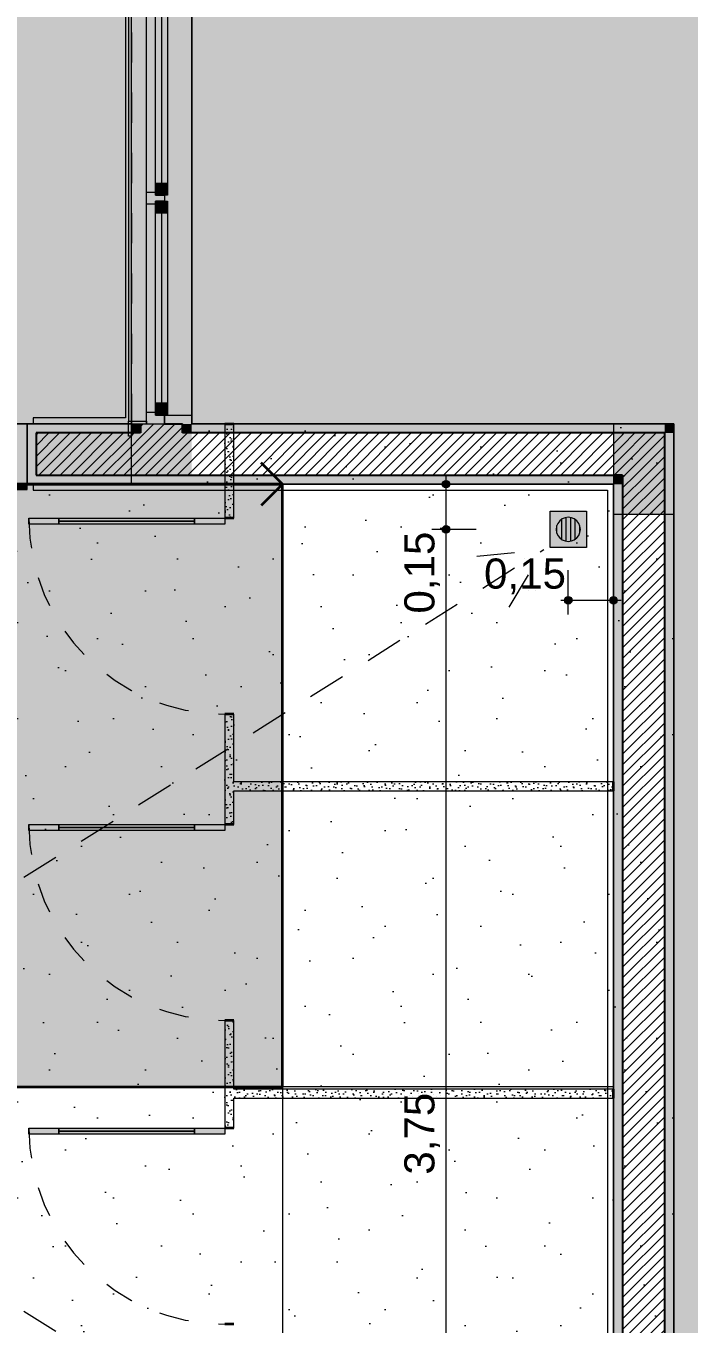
# Model space of a CAD drawing. Header units: metres. Extents: x -77 to -41.1, y -68 to -27.7.
# Drawn here: x -46.164 to -43.963, y -55.338 to -51.03 of the extents above; entities that cross this region are included whole.
import ezdxf
from ezdxf.enums import TextEntityAlignment as Align

# ---------------------------------------------------------------- set-up
doc = ezdxf.new("R2010")
doc.units = ezdxf.units.M
doc.header["$MEASUREMENT"] = 0
doc.linetypes.add('Dashed', pattern=[0.07, 0.045, -0.025])
doc.linetypes.add('HIDDEN2', pattern=[0.1875, 0.125, -0.0625])
for name, color, linetype in [('Concreto moldado in loco_Pilares.IFC Model', 7, 'Continuous'), ('COTAS PISOS', 7, 'Continuous'), ('Janelas Archicad', 7, 'Continuous'), ('PAREDE CONSTRUIR', 7, 'Continuous'), ('Portas Archicad', 7, 'Continuous')]:
    doc.layers.add(name, color=color, linetype=linetype)
for name, color, linetype, lineweight in [('Concreto moldado in loco_Pilares.IFC Model_Caneta_No__241', 7, 'Continuous', 13), ('Concreto moldado in loco_Pilares.IFC Model_Caneta_No__4', 7, 'Continuous', 20), ('Janelas Archicad_Caneta_No__10', 7, 'Continuous', 5), ('Janelas Archicad_Caneta_No__241', 7, 'Continuous', 13), ('LAJES.EST_Caneta_No__241', 7, 'Continuous', 13), ('LAJES.EST_Caneta_No__96', 252, 'Continuous', 0), ('NOTAS PISOS_Caneta_No__98', 7, 'Continuous', 0), ('PAREDE CONSTRUIR_Caneta_No__241', 7, 'Continuous', 13), ('PAREDE CONSTRUIR_Caneta_No__3', 7, 'Continuous', 25), ('PAREDE.ARQ_Caneta_No__1', 7, 'Continuous', 35), ('PAREDE.ARQ_Caneta_No__241', 7, 'Continuous', 13), ('PISO - Rodapé_Caneta_No__11', 7, 'Continuous', 5), ('PISO_Caneta_No__1', 7, 'Continuous', 35), ('PISO_Caneta_No__241', 7, 'Continuous', 13), ('Portas Archicad_Caneta_No__1', 7, 'Continuous', 35), ('Portas Archicad_Caneta_No__241', 7, 'Continuous', 13), ('Portas Archicad_Caneta_No__98', 7, 'Continuous', 0), ('RALO_Caneta_No__96', 252, 'Continuous', 0)]:
    doc.layers.add(name, color=color, linetype=linetype, lineweight=lineweight)
for name, color, linetype, lineweight, true_color in [('COTAS PISOS_Caneta_No__25', 7, 'Continuous', 13, 0x982312), ('Janelas Archicad_Caneta_No__9', 7, 'Continuous', 5, 0x020202), ('LAJES.EST_Caneta_No__18', 7, 'Continuous', 0, 0xdfdfdf), ('LAJES.EST_Caneta_No__254', 7, 'Continuous', 0, 0xd1c9ad), ('PAREDE.ARQ_Caneta_No__97', 7, 'Continuous', 5, 0x6b6b6b), ('PISO_Caneta_No__24', 7, 'Continuous', 40, 0x851f10), ('PISO_Caneta_No__97', 7, 'Continuous', 5, 0x6b6b6b), ('Portas Archicad_Caneta_No__9', 7, 'Continuous', 5, 0x020202), ('Portas Archicad_Caneta_No__97', 7, 'Continuous', 5, 0x6b6b6b), ('RALO_Caneta_No__19', 7, 'Continuous', 0, 0xe9e9e9), ('ZONA_Caneta_No__56', 7, 'Continuous', 0, 0xffe495)]:
    doc.layers.add(name, color=color, linetype=linetype, lineweight=lineweight, true_color=true_color)
doc.styles.add('GENERATED_STYLE_1', font='arial.ttf')
doc.dimstyles.new('GENERATED_STYLE__1', dxfattribs={"dimtxt": 0.1, "dimasz": 0.0475, "dimexe": 0.18, "dimexo": 0.1, "dimgap": 0, "dimtad": 1, "dimtih": 1, "dimtoh": 1, "dimzin": 0, "dimdsep": 46, "dimtxsty": 'GENERATED_STYLE_1', "dimblk": 'ARROWHEAD_11', "dimblk1": 'ARROWHEAD_11', "dimblk2": 'ARROWHEAD_11', "dimcen": 0.09, "dimclrd": 256, "dimclre": 256, "dimclrt": 256, "dimadec": 0, "dimazin": 0, "dimtfac": 1, "dimtdec": 4, "dimtmove": 0, "dimatfit": 3, "dimfxl": 0, "dimtolj": 1, "dimtzin": 0, "dimarcsym": 0})
doc.dimstyles.new('GENERATED_STYLE__2', dxfattribs={"dimtxt": 0.1, "dimasz": 0.0475, "dimexe": 0.18, "dimexo": 0.1, "dimgap": 0, "dimtad": 1, "dimzin": 0, "dimdsep": 46, "dimtxsty": 'GENERATED_STYLE_1', "dimblk": 'ARROWHEAD_11', "dimblk1": 'ARROWHEAD_11', "dimblk2": 'ARROWHEAD_11', "dimcen": 0.09, "dimclrd": 256, "dimclre": 256, "dimclrt": 256, "dimadec": 0, "dimazin": 0, "dimtfac": 1, "dimtdec": 4, "dimtmove": 0, "dimatfit": 3, "dimfxl": 0, "dimtolj": 1, "dimtzin": 0, "dimarcsym": 0})
pattern_1 = [(45, (0, 0.5), (-0.159099, 0.159099), [0, -0.15, 0, -0.225]), (110, (0.5, 0.5), (0.21143084, 0.07695453), [0, -0.11, 0, -0.19])]
pattern_2 = [(45, (0, 0), (-0.0176776695, 0.0176776695), [])]
pattern_3 = [(45, (0, 0.05), (-0.0159099026, 0.0159099026), [0, -0.015, 0, -0.0225]), (110, (0.05, 0.05), (0.021143084, 0.007695453), [0, -0.011, 0, -0.019])]

# ---------------------------------------------------------------- blocks, each defined once
blk = doc.blocks.new('Door 26_5')
at = {"layer": 'Portas Archicad', "linetype": 'Continuous', "lineweight": 0, "true_color": 0xffffff}
for points in [[(0.325, 0.65), (0.305, 0.65), (0.305, 0.55), (0.325, 0.55)], [(0.315, 0.55), (0.305, 0.55), (0.305, 0.1), (0.315, 0.1)], [(0.325, 0.55), (0.315, 0.55), (0.315, 0.1), (0.325, 0.1)], [(0.305, 0), (0.325, 0), (0.325, 0.1), (0.305, 0.1)]]:
    blk.add_hatch(color=7, dxfattribs=at).paths.add_polyline_path(points)
at = {"layer": 'Portas Archicad_Caneta_No__1', "color": 7, "linetype": 'Continuous', "lineweight": 35}
for p, q in [((-0.325, -0.03), (-0.325, 0)), ((-0.325, -0.03), (-0.325, 0)), ((0.325, -0.03), (0.325, 0)), ((0.325, -0.03), (0.325, 0))]:
    blk.add_line(p, q, dxfattribs=at)
at = {"layer": 'Portas Archicad_Caneta_No__9', "color": 18, "linetype": 'Continuous', "lineweight": 5, "true_color": 0x020202}
for p, q in [((0.305, 0.55), (0.305, 0.65)), ((0.305, 0.65), (0.325, 0.65)), ((0.325, 0.65), (0.325, 0.55)), ((0.325, 0.55), (0.305, 0.55)), ((0.315, 0.55), (0.315, 0.1)), ((0.305, 0), (0.305, 0.1)), ((0.305, 0.1), (0.325, 0.1)), ((0.325, 0.1), (0.325, 0)), ((0.325, 0), (0.305, 0))]:
    blk.add_line(p, q, dxfattribs=at)
at = {"layer": 'Portas Archicad_Caneta_No__9', "color": 18, "linetype": 'Continuous', "lineweight": 5, "true_color": 0x020202, "flags": 128}
for points in [[(0.315, 0.55), (0.315, 0.1), (0.305, 0.1), (0.305, 0.55)], [(0.325, 0.55), (0.325, 0.1), (0.315, 0.1), (0.315, 0.55)]]:
    blk.add_lwpolyline(points, close=True, dxfattribs=at)
at = {"layer": 'Portas Archicad_Caneta_No__97', "color": 251, "linetype": 'Dashed', "lineweight": 5, "true_color": 0x6b6b6b}
blk.add_arc((0.325, 0), 0.65, 90, 180, dxfattribs=at)
blk = doc.blocks.new('Horizontal Multi-Sash Window 26_6')
at = {"layer": 'Janelas Archicad', "linetype": 'Continuous', "lineweight": 0, "true_color": 0xffffff}
for points in [[(-0.75, 0), (-0.75, -0.06), (-0.71, -0.06), (-0.71, -0.03), (-0.72, -0.03), (-0.72, 0)], [(-0.72, 0.01), (-0.72, -0.03), (-0.68, -0.03), (-0.68, 0.01)], [(-0.05, 0.01), (-0.68, 0.01), (-0.68, -0.03), (-0.71, -0.03), (-0.71, -0.06), (-0.02, -0.06), (-0.02, -0.03), (-0.05, -0.03)], [(-0.05, -0.03), (-0.05, 0.01), (-0.68, 0.01), (-0.68, -0.03)], [(-0.01, -0.03), (-0.01, 0.01), (-0.05, 0.01), (-0.05, -0.03)], [(0, -0.06), (0, 0), (-0.01, 0), (-0.01, -0.03), (-0.02, -0.03), (-0.02, -0.06)], [(0, 0), (0, -0.06), (0.02, -0.06), (0.02, -0.03), (0.01, -0.03), (0.01, 0)], [(0.01, 0.01), (0.01, -0.03), (0.05, -0.03), (0.05, 0.01)], [(0.68, 0.01), (0.05, 0.01), (0.05, -0.03), (0.02, -0.03), (0.02, -0.06), (0.71, -0.06), (0.71, -0.03), (0.68, -0.03)], [(0.68, -0.03), (0.68, 0.01), (0.05, 0.01), (0.05, -0.03)], [(0.72, -0.03), (0.72, 0.01), (0.68, 0.01), (0.68, -0.03)], [(0.75, -0.06), (0.75, 0), (0.72, 0), (0.72, -0.03), (0.71, -0.03), (0.71, -0.06)], [(-0.75, -0.06), (-0.75, -0.11), (-0.74, -0.12), (0.74, -0.12), (0.75, -0.11), (0.75, -0.06)]]:
    blk.add_hatch(color=7, dxfattribs=at).paths.add_polyline_path(points)
at = {"layer": 'Janelas Archicad_Caneta_No__10', "color": 7, "linetype": 'Continuous', "lineweight": 5}
for p, q in [((-0.75, -0.11), (-0.75, -0.06)), ((-0.75, -0.06), (-0.74, -0.06)), ((-0.74, -0.06), (-0.74, -0.11)), ((0.74, -0.11), (0.74, -0.06)), ((0.74, -0.06), (0.75, -0.06)), ((0.75, -0.06), (0.75, -0.11)), ((-0.79, -0.12), (-0.79, -0.11)), ((-0.79, -0.11), (-0.74, -0.11)), ((-0.74, -0.12), (-0.79, -0.12)), ((-0.74, -0.11), (-0.75, -0.11)), ((-0.74, -0.11), (-0.74, -0.12)), ((0.75, -0.11), (0.74, -0.11)), ((0.74, -0.11), (0.79, -0.11)), ((0.74, -0.12), (0.74, -0.11)), ((0.79, -0.12), (0.74, -0.12)), ((0.79, -0.11), (0.79, -0.12))]:
    blk.add_line(p, q, dxfattribs=at)
at = {"layer": 'Janelas Archicad_Caneta_No__241', "color": 7, "linetype": 'Continuous', "lineweight": 13}
for p, q in [((-0.75, 0.09), (-0.72, 0.09)), ((-0.72, 0), (-0.72, 0.09)), ((0.75, 0.09), (0.72, 0.09)), ((0.72, 0), (0.72, 0.09)), ((-0.75, 0), (-0.75, -0.06)), ((0.75, 0), (0.75, -0.06)), ((-0.75, -0.06), (-0.75, -0.08)), ((-0.75, -0.08), (-0.75, -0.11)), ((0.75, -0.06), (0.75, -0.08)), ((0.75, -0.08), (0.75, -0.11)), ((-0.79, -0.11), (-0.75, -0.11)), ((0.75, -0.11), (0.79, -0.11))]:
    blk.add_line(p, q, dxfattribs=at)
at = {"layer": 'Janelas Archicad_Caneta_No__9', "color": 18, "linetype": 'Continuous', "lineweight": 5, "true_color": 0x020202}
for p, q in [((-0.72, 0.09), (0.72, 0.09)), ((-0.75, 0), (-0.72, 0)), ((-0.72, 0.01), (-0.68, 0.01)), ((-0.72, -0.03), (-0.72, 0.01)), ((-0.72, 0), (-0.72, -0.03)), ((-0.68, 0.01), (-0.05, 0.01)), ((-0.68, 0.01), (-0.68, -0.03)), ((-0.68, 0.01), (-0.05, 0.01)), ((-0.05, -0.03), (-0.05, 0.01)), ((-0.05, 0.01), (-0.01, 0.01)), ((-0.01, 0.01), (-0.01, -0.03)), ((-0.01, -0.03), (-0.01, 0)), ((-0.01, 0), (0, 0)), ((0, 0), (0.01, 0)), ((0.01, 0.01), (0.05, 0.01)), ((0.01, -0.03), (0.01, 0.01)), ((0.01, 0), (0.01, -0.03)), ((0.05, 0.01), (0.68, 0.01)), ((0.05, 0.01), (0.05, -0.03)), ((0.05, 0.01), (0.68, 0.01)), ((0.68, -0.03), (0.68, 0.01)), ((0.68, 0.01), (0.72, 0.01)), ((0.72, 0.01), (0.72, -0.03)), ((0.72, -0.03), (0.72, 0)), ((0.72, 0), (0.75, 0)), ((-0.72, -0.03), (-0.71, -0.03)), ((-0.68, -0.03), (-0.72, -0.03)), ((-0.71, -0.03), (-0.71, -0.06)), ((-0.68, -0.01), (-0.05, -0.01)), ((-0.05, -0.03), (-0.68, -0.03)), ((-0.01, -0.03), (-0.05, -0.03)), ((-0.02, -0.06), (-0.02, -0.03)), ((-0.02, -0.03), (-0.01, -0.03)), ((0.01, -0.03), (0.02, -0.03)), ((0.05, -0.03), (0.01, -0.03)), ((0.02, -0.03), (0.02, -0.06)), ((0.05, -0.01), (0.68, -0.01)), ((0.68, -0.03), (0.05, -0.03)), ((0.72, -0.03), (0.68, -0.03)), ((0.71, -0.06), (0.71, -0.03)), ((0.71, -0.03), (0.72, -0.03)), ((-0.71, -0.06), (-0.75, -0.06)), ((-0.02, -0.06), (-0.71, -0.06)), ((0, -0.06), (-0.02, -0.06)), ((0.02, -0.06), (0, -0.06)), ((0.71, -0.06), (0.02, -0.06)), ((0.75, -0.06), (0.71, -0.06)), ((-0.74, -0.12), (0.74, -0.12))]:
    blk.add_line(p, q, dxfattribs=at)
at = {"layer": 'Janelas Archicad_Caneta_No__9', "color": 18, "linetype": 'Dashed', "lineweight": 5, "true_color": 0x020202}
blk.add_line((-0.75, -0.11), (0.75, -0.11), dxfattribs=at)
blk = doc.blocks.new('Exterior Sliding Door 26_2')
at = {"layer": 'Portas Archicad', "linetype": 'Continuous', "lineweight": 0, "true_color": 0xffffff}
for points in [[(-0.475, 0), (-0.525, 0), (-0.525, -0.2), (-0.475, -0.2)], [(0.425, 0.04), (0.425, 0.005), (1.475, 0.005), (1.475, 0.04)], [(0.525, 0), (0.475, 0), (0.475, -0.2), (0.525, -0.2)], [(-0.475, -0.218), (-0.475, -0.2), (-0.525, -0.2), (-0.525, -0.218)], [(0.475, -0.2), (0.475, -0.218), (0.525, -0.218), (0.525, -0.2)]]:
    blk.add_hatch(color=7, dxfattribs=at).paths.add_polyline_path(points)
at = {"layer": 'Portas Archicad_Caneta_No__241', "color": 7, "linetype": 'Continuous', "lineweight": 13}
for p, q in [((-0.525, 0), (-0.525, -0.03)), ((-0.525, 0), (-0.525, -0.03)), ((-0.525, 0), (-0.525, -0.03)), ((-0.525, 0), (-0.525, -0.03)), ((0.525, 0), (0.525, -0.03)), ((0.525, 0), (0.525, -0.03)), ((0.525, 0), (0.525, -0.03)), ((0.525, 0), (0.525, -0.03)), ((-0.525, -0.03), (-0.525, -0.17)), ((-0.525, -0.03), (-0.525, -0.17)), ((-0.525, -0.03), (-0.525, -0.17)), ((-0.525, -0.03), (-0.525, -0.17)), ((0.525, -0.03), (0.525, -0.17)), ((0.525, -0.03), (0.525, -0.17)), ((0.525, -0.03), (0.525, -0.17)), ((0.525, -0.03), (0.525, -0.17)), ((-0.525, -0.17), (-0.525, -0.2)), ((-0.525, -0.17), (-0.525, -0.2)), ((0.525, -0.17), (0.525, -0.2)), ((0.525, -0.17), (0.525, -0.2))]:
    blk.add_line(p, q, dxfattribs=at)
at = {"layer": 'Portas Archicad_Caneta_No__97', "color": 251, "linetype": 'Continuous', "lineweight": 5, "true_color": 0x6b6b6b}
for p, q in [((1.15, 0.1425), (1.1, 0.1925)), ((0.95, 0.1425), (1.15, 0.1425)), ((1.15, 0.1425), (1.1, 0.0925)), ((-0.525, 0), (0.525, 0)), ((-0.525, -0.2), (0.525, -0.2))]:
    blk.add_line(p, q, dxfattribs=at)
at = {"layer": 'Portas Archicad_Caneta_No__98', "color": 7, "linetype": 'Continuous', "lineweight": 0}
for p, q in [((-0.525, -0.2), (-0.525, 0)), ((-0.525, 0), (-0.475, 0)), ((-0.475, 0), (-0.475, -0.2)), ((0.425, 0.04), (1.475, 0.04)), ((0.425, 0.005), (0.425, 0.04)), ((1.475, 0.005), (0.425, 0.005)), ((0.475, -0.2), (0.475, 0)), ((0.475, 0), (0.525, 0)), ((0.525, 0), (0.525, -0.2)), ((1.475, 0.04), (1.475, 0.005)), ((-0.475, -0.2), (-0.525, -0.2)), ((-0.525, -0.218), (-0.525, -0.2)), ((-0.525, -0.2), (-0.475, -0.2)), ((-0.475, -0.2), (-0.475, -0.218)), ((0.525, -0.2), (0.475, -0.2)), ((0.475, -0.2), (0.525, -0.2)), ((0.475, -0.218), (0.475, -0.2)), ((0.525, -0.2), (0.525, -0.218)), ((-0.475, -0.218), (-0.525, -0.218)), ((0.525, -0.218), (0.475, -0.218))]:
    blk.add_line(p, q, dxfattribs=at)
blk = doc.blocks.new('Símbolo Inclinação 20')
at = {"layer": 'NOTAS PISOS_Caneta_No__98', "color": 7, "linetype": 'HIDDEN2', "lineweight": 0}
for p in [(3.1902, 0.1), (0, 0), (3.1902, -0.1)]:
    blk.add_line(p, (3.3902, 0), dxfattribs=at)
at = {"layer": 'NOTAS PISOS_Caneta_No__98', "color": 7, "linetype": 'HIDDEN2', "lineweight": 0, "style": 'GENERATED_STYLE_1'}
blk.add_attdef('txt', text='', height=0.075, dxfattribs=at).set_placement((0.8459, -0.0872), align=Align.BOTTOM_LEFT)
blk = doc.blocks.new('*D181')
at = {"layer": 'COTAS PISOS_Caneta_No__25', "linetype": 'Continuous', "lineweight": 13, "true_color": 0x982312}
for points in [[(-44.782, -52.7006), (-44.7811, -52.7054), (-44.7784, -52.7094), (-44.7743, -52.7121), (-44.7695, -52.7131), (-44.7647, -52.7121), (-44.7607, -52.7094), (-44.758, -52.7054), (-44.757, -52.7006), (-44.758, -52.6958), (-44.7607, -52.6917), (-44.7647, -52.689), (-44.7695, -52.6881), (-44.7743, -52.689), (-44.7784, -52.6917), (-44.7811, -52.6958)], [(-44.782, -56.4506), (-44.7811, -56.4554), (-44.7784, -56.4594), (-44.7743, -56.4621), (-44.7695, -56.4631), (-44.7647, -56.4621), (-44.7607, -56.4594), (-44.758, -56.4554), (-44.757, -56.4506), (-44.758, -56.4458), (-44.7607, -56.4417), (-44.7647, -56.439), (-44.7695, -56.4381), (-44.7743, -56.439), (-44.7784, -56.4417), (-44.7811, -56.4458)]]:
    blk.add_hatch(color=24, dxfattribs=at).paths.add_polyline_path(points)
at = {"layer": 'COTAS PISOS_Caneta_No__25', "color": 24, "linetype": 'Continuous', "lineweight": 13, "true_color": 0x982312}
for p, q in [((-44.782, -52.7006), (-44.8164, -52.7006)), ((-44.7695, -56.4381), (-44.7695, -52.7131)), ((-44.6695, -52.7006), (-44.757, -52.7006)), ((-44.782, -56.4506), (-44.8164, -56.4506)), ((-44.6695, -56.4506), (-44.757, -56.4506))]:
    blk.add_line(p, q, dxfattribs=at)
for centre in [(-44.7695, -52.7006), (-44.7695, -56.4506)]:
    blk.add_circle(centre, 0.0125, dxfattribs=at)
at = {"layer": 'COTAS PISOS_Caneta_No__25', "color": 24, "lineweight": 13, "true_color": 0x982312, "char_height": 0.1, "attachment_point": 7, "rotation": 90, "style": 'GENERATED_STYLE_1'}
for s, insert in [('\\A1;{\\pql;\\fArial|b0|i0|c0|p0;\\W1.000000;0,15}', (-44.7895, -52.98)), ('\\A1;{\\pql;\\fArial|b0|i0|c0|p0;\\W1.000000;3,75}', (-44.7895, -54.8425))]:
    blk.add_mtext(s, dxfattribs=dict(at, insert=insert))
blk = doc.blocks.new('ARROWHEAD_11')
at = {"color": 0, "linetype": 'Continuous', "lineweight": 0}
blk.add_line((0, 0), (-1, 0), dxfattribs=at)
at = {"color": 0, "linetype": 'Continuous', "lineweight": 0, "const_width": 0.25, "flags": 128}
blk.add_lwpolyline([(-0.125, 0, 1), (0.125, 0, 1)], format="xyb", close=True, dxfattribs=at)
blk = doc.blocks.new('*D182')
at = {"layer": 'COTAS PISOS_Caneta_No__25', "linetype": 'Continuous', "lineweight": 13, "true_color": 0x982312}
for points in [[(-44.782, -52.5506), (-44.7811, -52.5554), (-44.7784, -52.5594), (-44.7743, -52.5621), (-44.7695, -52.5631), (-44.7647, -52.5621), (-44.7607, -52.5594), (-44.758, -52.5554), (-44.757, -52.5506), (-44.758, -52.5458), (-44.7607, -52.5417), (-44.7647, -52.539), (-44.7695, -52.5381), (-44.7743, -52.539), (-44.7784, -52.5417), (-44.7811, -52.5458)], [(-44.782, -52.7006), (-44.7811, -52.7054), (-44.7784, -52.7094), (-44.7743, -52.7121), (-44.7695, -52.7131), (-44.7647, -52.7121), (-44.7607, -52.7094), (-44.758, -52.7054), (-44.757, -52.7006), (-44.758, -52.6958), (-44.7607, -52.6917), (-44.7647, -52.689), (-44.7695, -52.6881), (-44.7743, -52.689), (-44.7784, -52.6917), (-44.7811, -52.6958)]]:
    blk.add_hatch(color=24, dxfattribs=at).paths.add_polyline_path(points)
at = {"layer": 'COTAS PISOS_Caneta_No__25', "color": 24, "linetype": 'Continuous', "lineweight": 13, "true_color": 0x982312}
for p, q in [((-44.782, -52.5506), (-44.8164, -52.5506)), ((-44.7695, -52.5381), (-44.7695, -52.5256)), ((-44.7695, -52.6881), (-44.7695, -52.5631)), ((-44.6695, -52.5506), (-44.757, -52.5506)), ((-44.782, -52.7006), (-44.8164, -52.7006)), ((-44.6695, -52.7006), (-44.757, -52.7006))]:
    blk.add_line(p, q, dxfattribs=at)
for centre in [(-44.7695, -52.5506), (-44.7695, -52.7006)]:
    blk.add_circle(centre, 0.0125, dxfattribs=at)
blk = doc.blocks.new('*D183')
at = {"layer": 'COTAS PISOS_Caneta_No__25', "linetype": 'Continuous', "lineweight": 13, "true_color": 0x982312}
for points in [[(-44.3765, -52.9359), (-44.3756, -52.9407), (-44.3729, -52.9447), (-44.3688, -52.9474), (-44.364, -52.9484), (-44.3593, -52.9474), (-44.3552, -52.9447), (-44.3525, -52.9407), (-44.3515, -52.9359), (-44.3525, -52.9311), (-44.3552, -52.9271), (-44.3593, -52.9243), (-44.364, -52.9234), (-44.3688, -52.9243), (-44.3729, -52.9271), (-44.3756, -52.9311)], [(-44.2265, -52.9359), (-44.2256, -52.9407), (-44.2229, -52.9447), (-44.2188, -52.9474), (-44.214, -52.9484), (-44.2093, -52.9474), (-44.2052, -52.9447), (-44.2025, -52.9407), (-44.2015, -52.9359), (-44.2025, -52.9311), (-44.2052, -52.9271), (-44.2093, -52.9243), (-44.214, -52.9234), (-44.2188, -52.9243), (-44.2229, -52.9271), (-44.2256, -52.9311)]]:
    blk.add_hatch(color=24, dxfattribs=at).paths.add_polyline_path(points)
at = {"layer": 'COTAS PISOS_Caneta_No__25', "color": 24, "linetype": 'Continuous', "lineweight": 13, "true_color": 0x982312}
for p, q in [((-44.364, -52.9234), (-44.364, -52.8359)), ((-44.214, -52.9234), (-44.214, -52.8359)), ((-44.389, -52.9359), (-44.3765, -52.9359)), ((-44.364, -52.9828), (-44.364, -52.9484)), ((-44.3515, -52.9359), (-44.2265, -52.9359)), ((-44.214, -52.9828), (-44.214, -52.9484)), ((-44.2015, -52.9359), (-44.189, -52.9359))]:
    blk.add_line(p, q, dxfattribs=at)
for centre in [(-44.364, -52.9359), (-44.214, -52.9359)]:
    blk.add_circle(centre, 0.0125, dxfattribs=at)
at = {"layer": 'COTAS PISOS_Caneta_No__25', "color": 24, "lineweight": 13, "true_color": 0x982312, "insert": (-44.6435, -52.9159), "char_height": 0.1, "attachment_point": 7, "style": 'GENERATED_STYLE_1'}
blk.add_mtext('\\A1;{\\pql;\\fArial|b0|i0|c0|p0;\\W1.000000;0,15}', dxfattribs=at)
blk = doc.blocks.new('Rectangular Floor Drain 26')
at = {"layer": 'RALO_Caneta_No__19', "linetype": 'Continuous', "lineweight": 0, "true_color": 0xe9e9e9}
h = blk.add_hatch(color=254, dxfattribs=at)
h.paths.add_polyline_path([(-0.06, 0.06), (-0.06, -0.06), (0.06, -0.06), (0.06, 0.06)])
h.paths.add_polyline_path([(0.04, 0), (0.0386, -0.0104), (0.0346, -0.02), (0.0283, -0.0283), (0.02, -0.0346), (0.0104, -0.0386), (0, -0.04), (-0.0104, -0.0386), (-0.02, -0.0346), (-0.0283, -0.0283), (-0.0346, -0.02), (-0.0386, -0.0104), (-0.04, 0), (-0.0386, 0.0104), (-0.0346, 0.02), (-0.0283, 0.0283), (-0.02, 0.0346), (-0.0104, 0.0386), (0, 0.04), (0.0104, 0.0386), (0.02, 0.0346), (0.0283, 0.0283), (0.0346, 0.02), (0.0386, 0.0104)], flags=0)
for points in [[(-0.039, 0.0075), (-0.04, 0), (-0.039, -0.0075), (0.039, -0.0075), (0.04, 0), (0.039, 0.0075)], [(-0.0386, 0.0104), (-0.039, 0.0075), (0.039, 0.0075), (0.0386, 0.0104), (0.0346, 0.02), (0.0327, 0.0225), (-0.0327, 0.0225), (-0.0346, 0.02)], [(-0.0283, 0.0283), (-0.0327, 0.0225), (0.0327, 0.0225), (0.0283, 0.0283), (0.02, 0.0346), (0.0131, 0.0375), (-0.0131, 0.0375), (-0.02, 0.0346)], [(-0.0131, 0.0375), (0.0131, 0.0375), (0.0104, 0.0386), (0, 0.04), (-0.0104, 0.0386)], [(-0.039, -0.0075), (-0.0386, -0.0104), (-0.0346, -0.02), (-0.0327, -0.0225), (0.0327, -0.0225), (0.0346, -0.02), (0.0386, -0.0104), (0.039, -0.0075)], [(-0.0327, -0.0225), (-0.0283, -0.0283), (-0.02, -0.0346), (-0.0131, -0.0375), (0.0131, -0.0375), (0.02, -0.0346), (0.0283, -0.0283), (0.0327, -0.0225)], [(0.0131, -0.0375), (-0.0131, -0.0375), (-0.0104, -0.0386), (0, -0.04), (0.0104, -0.0386)]]:
    blk.add_hatch(color=254, dxfattribs=at).paths.add_polyline_path(points)
at = {"layer": 'RALO_Caneta_No__96', "color": 252, "linetype": 'Continuous', "lineweight": 0}
for p, q in [((-0.06, 0.06), (-0.06, -0.06)), ((0.06, 0.06), (-0.06, 0.06)), ((0.06, -0.06), (0.06, 0.06)), ((-0.04, 0), (-0.0386, 0.0104)), ((-0.0386, -0.0104), (-0.04, 0)), ((0.039, 0.0075), (-0.039, 0.0075)), ((-0.0386, 0.0104), (-0.0346, 0.02)), ((-0.0346, 0.02), (-0.0283, 0.0283)), ((-0.0327, 0.0225), (0.0327, 0.0225)), ((-0.0283, 0.0283), (-0.02, 0.0346)), ((-0.02, 0.0346), (-0.0104, 0.0386)), ((0.0131, 0.0375), (-0.0131, 0.0375)), ((-0.0104, 0.0386), (0, 0.04)), ((0, 0.04), (0.0104, 0.0386)), ((0.0104, 0.0386), (0.02, 0.0346)), ((0.02, 0.0346), (0.0283, 0.0283)), ((0.0283, 0.0283), (0.0346, 0.02)), ((0.0346, 0.02), (0.0386, 0.0104)), ((0.0386, 0.0104), (0.04, 0)), ((0.04, 0), (0.0386, -0.0104)), ((-0.039, -0.0075), (0.039, -0.0075)), ((-0.0346, -0.02), (-0.0386, -0.0104)), ((-0.0283, -0.0283), (-0.0346, -0.02)), ((0.0327, -0.0225), (-0.0327, -0.0225)), ((-0.02, -0.0346), (-0.0283, -0.0283)), ((-0.0104, -0.0386), (-0.02, -0.0346)), ((-0.0131, -0.0375), (0.0131, -0.0375)), ((0, -0.04), (-0.0104, -0.0386)), ((0.0104, -0.0386), (0, -0.04)), ((0.02, -0.0346), (0.0104, -0.0386)), ((0.0283, -0.0283), (0.02, -0.0346)), ((0.0346, -0.02), (0.0283, -0.0283)), ((0.0386, -0.0104), (0.0346, -0.02)), ((-0.06, -0.06), (0.06, -0.06))]:
    blk.add_line(p, q, dxfattribs=at)
blk = doc.blocks.new('símbolo_paginação de piso(1)(1)')
at = {"layer": 'PISO_Caneta_No__24', "linetype": 'Continuous', "lineweight": 0, "true_color": 0x210704}
blk.add_hatch(color=18, dxfattribs=at).paths.add_polyline_path([(2, 2), (0, 2), (0, 0), (2, 0)])
at = {"layer": 'PISO_Caneta_No__1', "color": 7, "linetype": 'Continuous', "lineweight": 35}
for p, q in [((0, 2), (-0.0707, 1.9293)), ((0, 0), (0, 2)), ((0, 2), (0.0707, 1.9293)), ((2, 0), (1.9293, 0.0707)), ((0, 0), (2, 0)), ((2, 0), (1.9293, -0.0707))]:
    blk.add_line(p, q, dxfattribs=at)
at = {"layer": 'PISO_Caneta_No__1', "color": 7, "linetype": 'Continuous', "lineweight": 35, "flags": 128}
blk.add_lwpolyline([(2, 2), (0, 2), (0, 0), (2, 0)], close=True, dxfattribs=at)
at = {"layer": 'PISO_Caneta_No__1', "color": 7, "linetype": 'Continuous', "lineweight": 35}
blk.add_circle((0, 0), 0.05, dxfattribs=at)

msp = doc.modelspace()

# ---------------------------------------------------------------- hatches: boundary and pattern name
at = {"layer": 'Concreto moldado in loco_Pilares.IFC Model', "linetype": 'Continuous', "lineweight": 0, "true_color": 0x000000}
msp.add_hatch(color=18, dxfattribs=at).paths.add_polyline_path([(-44.214, -52.6506), (-44.014, -52.6506), (-44.014, -52.3506), (-44.214, -52.3506)])
at = {"layer": 'LAJES.EST_Caneta_No__18', "linetype": 'Continuous', "lineweight": 0, "true_color": 0xdfdfdf}
h = msp.add_hatch(dxfattribs=at)
h.set_pattern_fill('Piso_Externo__0003', color=254, style=0, pattern_type=2)
h.set_pattern_definition([(45, (0, 0.6), (-0.1909188, 0.1909188), [0, -0.18, 0, -0.27]), (110, (0.6, 0.6), (0.253717, 0.09234544), [0, -0.132, 0, -0.228])])
h.paths.add_polyline_path([(-76.514, -65.1016), (-73.814, -65.1016, -0.414214), (-75.814, -67.1016), (-66.814, -67.1016, -0.414214), (-68.814, -65.1016), (-68.814, -62.301), (-68.814, -45.4002, -0.414214), (-66.514, -43.1002), (-65.914, -43.1002), (-65.914, -42.3002), (-66.514, -42.3002), (-66.514, -38.2041), (-65.114, -38.2041), (-65.114, -36.7038), (-66.514, -36.7038), (-66.514, -32.5997), (-65.114, -32.5997), (-56.714, -32.5997), (-53.814, -32.5997), (-44.014, -32.5997), (-44.014, -42.3002), (-53.814, -42.3002), (-53.814, -47.1002), (-44.014, -47.1002), (-44.014, -50.8516), (-45.6136, -50.8516), (-45.6136, -52.3506), (-44.014, -52.3506), (-44.014, -60.3006), (-48.9163, -60.3006), (-48.9163, -61.1006), (-44.3609, -61.1006), (-44.3609, -67.1016), (-44.014, -67.1016), (-41.514, -67.1016), (-41.514, -28.1016), (-41.714, -28.1016), (-41.714, -60.3006), (-43.014, -60.3006), (-43.014, -30.0016), (-66.514, -30.0016), (-66.514, -28.1016), (-76.514, -28.1016)])
h.paths.add_polyline_path([(-73.814, -45.1016), (-76.314, -45.1016), (-76.314, -43.0892), (-75.7984, -43.0908, -0.414214), (-73.8139, -45.0876)], flags=0)
h.paths.add_polyline_path([(-73.814, -45.5846, -0.009328), (-73.814, -45.6604)], flags=0)
h.paths.add_polyline_path([(-52.814, -46.3002), (-52.814, -43.1002), (-44.014, -43.1002), (-44.014, -46.3002)], flags=0)
h.paths.add_polyline_path([(-67.714, -34.1), (-76.314, -34.1), (-76.314, -32.5997), (-67.714, -32.5997)], flags=0)
at = {"layer": 'LAJES.EST_Caneta_No__254', "linetype": 'Continuous', "lineweight": 0, "true_color": 0xd1c9ad}
h = msp.add_hatch(dxfattribs=at)
h.set_pattern_fill('Haie_OD_0003', color=9, style=0, pattern_type=2)
h.set_pattern_definition(pattern_1)
h.paths.add_polyline_path([(-65.114, -47.1002), (-66.514, -47.1002), (-66.514, -60.3006), (-56.514, -60.3006), (-44.014, -60.3006), (-44.014, -56.6006), (-50.5957, -56.6006), (-50.5957, -54.2479), (-52.6157, -54.2479), (-52.6157, -52.5506), (-50.5957, -52.5506), (-45.6136, -52.5506), (-45.6136, -50.8516), (-44.014, -50.8516), (-44.014, -47.1002), (-53.814, -47.1002), (-53.814, -42.3002), (-44.014, -42.3002), (-44.014, -37.1002), (-51.174, -37.1002), (-51.174, -32.5997), (-53.814, -32.5997), (-56.714, -32.5997), (-58.7637, -32.5997), (-58.7637, -34.9038), (-63.464, -34.9038), (-63.464, -36.5038), (-65.114, -36.5038), (-65.114, -38.4037), (-63.464, -38.4037), (-63.464, -42.1002), (-65.114, -42.1002), (-65.114, -42.3002)])
h.paths.add_polyline_path([(-60.5596, -42.1002), (-60.5596, -38.4037), (-58.8637, -38.4037), (-58.8637, -42.1002)], flags=0)
h.paths.add_polyline_path([(-59.064, -48.7001), (-59.064, -47.3002), (-56.714, -47.3002), (-56.714, -48.7001)], flags=0)
at = {"layer": 'LAJES.EST_Caneta_No__96', "linetype": 'Continuous', "lineweight": 0}
h = msp.add_hatch(dxfattribs=at)
h.set_pattern_fill('Haie_OD_0003', color=252, style=0, pattern_type=2)
h.set_pattern_definition(pattern_1)
h.paths.add_polyline_path([(-52.6157, -54.2479), (-50.5157, -54.2479), (-50.5157, -56.6006), (-44.014, -56.6006), (-44.014, -52.3506), (-45.6136, -52.3506), (-45.6136, -52.5506), (-45.8324, -52.5506), (-50.5157, -52.5506), (-52.6157, -52.5506)])
at = {"layer": 'PAREDE CONSTRUIR', "linetype": 'Continuous', "lineweight": 0, "true_color": 0xffffff}
for points in [[(-45.6136, -52.3211), (-45.6136, -50.8811), (-45.7036, -50.8811), (-45.7036, -52.3211)], [(-45.6136, -52.3511), (-45.6136, -52.3211), (-45.7036, -52.3211), (-45.7036, -52.3511), (-45.6436, -52.3511)], [(-46.1596, -52.3506), (-46.1296, -52.3806), (-45.8136, -52.3806), (-45.8136, -52.3506)], [(-46.1296, -52.3806), (-46.1596, -52.3506), (-46.1596, -52.5206), (-46.1296, -52.5206)], [(-45.8136, -52.3806), (-45.7836, -52.3806), (-45.7836, -52.3506), (-45.8136, -52.3506)], [(-45.6436, -52.3806), (-45.6136, -52.3806), (-45.6136, -52.3506), (-45.6436, -52.3506)], [(-45.6136, -52.3806), (-44.044, -52.3806), (-44.044, -52.3506), (-45.6136, -52.3506)], [(-44.044, -52.3806), (-44.014, -52.3506), (-44.044, -52.3506)], [(-44.044, -52.3806), (-44.014, -52.3806), (-44.014, -52.3506)], [(-44.044, -52.3806), (-44.044, -56.6006), (-44.014, -56.6006), (-44.014, -52.3806)], [(-46.1596, -52.5206), (-46.1596, -52.5506), (-45.8136, -52.5506), (-45.8136, -52.5206)], [(-44.214, -52.5206), (-45.8136, -52.5206), (-45.8136, -52.5506), (-44.214, -52.5506)], [(-44.214, -52.5506), (-44.184, -52.5206), (-44.214, -52.5206)], [(-44.214, -52.5506), (-44.184, -52.5506), (-44.184, -52.5206)], [(-44.214, -52.5506), (-44.214, -56.6006), (-44.184, -56.6006), (-44.184, -52.5506)]]:
    msp.add_hatch(color=7, dxfattribs=at).paths.add_polyline_path(points)
at = {"layer": 'PAREDE CONSTRUIR', "linetype": 'Continuous', "lineweight": 0, "true_color": 0x000000}
h = msp.add_hatch(dxfattribs=at)
h.set_pattern_fill('common_brick_0003', color=18, style=0, pattern_type=2)
h.set_pattern_definition(pattern_2)
h.paths.add_polyline_path([(-46.1296, -52.3806), (-46.1296, -52.5206), (-45.8136, -52.5206), (-45.8136, -52.3806)])
h = msp.add_hatch(dxfattribs=at)
h.set_pattern_fill('common_brick_0003', color=18, style=0, pattern_type=2)
h.set_pattern_definition(pattern_2)
h.paths.add_polyline_path([(-45.7836, -52.3806), (-45.8136, -52.3806), (-45.8136, -52.5206), (-45.7836, -52.5206)])
h = msp.add_hatch(dxfattribs=at)
h.set_pattern_fill('common_brick_0003', color=18, style=0, pattern_type=2)
h.set_pattern_definition(pattern_2)
h.paths.add_polyline_path([(-45.7836, -52.3806), (-45.6436, -52.3806), (-45.6436, -52.3506), (-45.7836, -52.3506)])
h = msp.add_hatch(dxfattribs=at)
h.set_pattern_fill('common_brick_0003', color=18, style=0, pattern_type=2)
h.set_pattern_definition(pattern_2)
h.paths.add_polyline_path([(-45.7836, -52.5206), (-45.6436, -52.5206), (-45.6436, -52.3806), (-45.7836, -52.3806)])
h = msp.add_hatch(dxfattribs=at)
h.set_pattern_fill('common_brick_0003', color=18, style=0, pattern_type=2)
h.set_pattern_definition(pattern_2)
h.paths.add_polyline_path([(-45.6436, -52.5206), (-44.184, -52.5206), (-44.184, -52.3806), (-45.6436, -52.3806)])
h = msp.add_hatch(dxfattribs=at)
h.set_pattern_fill('common_brick_0003', color=18, style=0, pattern_type=2)
h.set_pattern_definition(pattern_2)
h.paths.add_polyline_path([(-44.184, -52.5206), (-44.044, -52.3806), (-44.184, -52.3806)])
h = msp.add_hatch(dxfattribs=at)
h.set_pattern_fill('common_brick_0003', color=18, style=0, pattern_type=2)
h.set_pattern_definition(pattern_2)
h.paths.add_polyline_path([(-44.184, -52.5206), (-44.044, -52.5206), (-44.044, -52.3806)])
h = msp.add_hatch(dxfattribs=at)
h.set_pattern_fill('common_brick_0003', color=18, style=0, pattern_type=2)
h.set_pattern_definition(pattern_2)
h.paths.add_polyline_path([(-44.184, -52.5206), (-44.184, -56.6306), (-44.044, -56.6306), (-44.044, -52.5206)])
at = {"layer": 'PAREDE.ARQ_Caneta_No__97', "linetype": 'Continuous', "lineweight": 5, "true_color": 0x6b6b6b}
h = msp.add_hatch(dxfattribs=at)
h.set_pattern_fill('cut_stone_0003', color=251, style=0, pattern_type=2)
h.set_pattern_definition(pattern_3)
h.paths.add_polyline_path([(-45.474, -52.3516), (-45.504, -52.3516), (-45.504, -52.6636), (-45.474, -52.6636)])
h = msp.add_hatch(dxfattribs=at)
h.set_pattern_fill('cut_stone_0003', color=251, style=0, pattern_type=2)
h.set_pattern_definition(pattern_3)
h.paths.add_polyline_path([(-45.474, -53.3136), (-45.504, -53.3136), (-45.504, -53.6803), (-45.474, -53.6803)])
h = msp.add_hatch(dxfattribs=at)
h.set_pattern_fill('cut_stone_0003', color=251, style=0, pattern_type=2)
h.set_pattern_definition(pattern_3)
h.paths.add_polyline_path([(-45.474, -53.5683), (-44.214, -53.5683), (-44.214, -53.5383), (-45.474, -53.5383)])
h = msp.add_hatch(dxfattribs=at)
h.set_pattern_fill('cut_stone_0003', color=251, style=0, pattern_type=2)
h.set_pattern_definition(pattern_3)
h.paths.add_polyline_path([(-45.474, -54.3303), (-45.504, -54.3303), (-45.504, -54.6883), (-45.474, -54.6883)])
h = msp.add_hatch(dxfattribs=at)
h.set_pattern_fill('cut_stone_0003', color=251, style=0, pattern_type=2)
h.set_pattern_definition(pattern_3)
h.paths.add_polyline_path([(-45.474, -54.5883), (-44.214, -54.5883), (-44.214, -54.5583), (-45.474, -54.5583)])
at = {"layer": 'PISO_Caneta_No__97', "linetype": 'Continuous', "lineweight": 5, "true_color": 0x6b6b6b}
h = msp.add_hatch(dxfattribs=at)
h.set_pattern_fill('Ceramica_200_x_200_0003', color=251, style=0, pattern_type=2)
h.set_pattern_definition([(0, (-56.514, -56.6006), (0, 2), []), (90, (-56.514, -56.6006), (-2, 0), [])])
h.paths.add_polyline_path([(-65.114, -36.4993), (-65.114, -38.4037), (-60.6596, -38.4037), (-60.6596, -38.2037), (-58.7637, -38.2037), (-56.714, -38.2037), (-56.714, -42.1002), (-58.7637, -42.1002), (-58.7637, -42.3002), (-60.6596, -42.3002), (-64.914, -42.3002), (-64.914, -47.3002), (-62.614, -47.3002), (-59.164, -47.3002), (-59.164, -47.1002), (-56.514, -47.1002), (-56.514, -48.8001), (-56.714, -48.8001), (-56.714, -52.3506), (-59.164, -52.3506), (-62.614, -52.3506), (-62.614, -54.0606), (-56.714, -54.0606), (-56.714, -56.6006), (-54.014, -56.6006), (-54.014, -52.3506), (-52.7157, -52.3506), (-52.7157, -52.5506), (-45.8136, -52.5506), (-45.8136, -50.8516), (-54.014, -50.8516), (-54.014, -47.1002), (-54.014, -42.1002), (-53.814, -42.1002), (-53.814, -36.7038), (-56.594, -36.7038), (-56.714, -36.7038), (-63.3639, -36.7038), (-63.364, -36.4993)])
h = msp.add_hatch(dxfattribs=at)
h.set_pattern_fill('Ceramica_200_x_200_0003', color=251, style=0, pattern_type=2)
h.set_pattern_definition([(0, (-47.3124, -52.5506), (0, 2), []), (90, (-47.3124, -52.5506), (-2, 0), [])])
h.paths.add_polyline_path([(-52.6157, -54.2479), (-52.6157, -52.5506), (-50.5117, -52.5506), (-44.214, -52.5506), (-44.214, -56.6006), (-50.5117, -56.6006), (-50.5117, -54.2479)])

# ---------------------------------------------------------------- linework, layer by layer
at = {"layer": 'Concreto moldado in loco_Pilares.IFC Model_Caneta_No__241', "color": 7, "linetype": 'Continuous', "lineweight": 13, "flags": 128}
msp.add_lwpolyline([(-44.214, -52.6506), (-44.014, -52.6506), (-44.014, -52.3506), (-44.214, -52.3506)], close=True, dxfattribs=at)
at = {"layer": 'Concreto moldado in loco_Pilares.IFC Model_Caneta_No__4', "color": 7, "linetype": 'Continuous', "lineweight": 20, "flags": 128}
msp.add_lwpolyline([(-44.214, -52.6506), (-44.014, -52.6506), (-44.014, -52.3506), (-44.214, -52.3506)], close=True, dxfattribs=at)
at = {"layer": 'LAJES.EST_Caneta_No__241', "color": 7, "linetype": 'Continuous', "lineweight": 13, "flags": 128}
for points in [[(-65.914, -42.3002), (-66.514, -42.3002), (-66.514, -38.2041), (-65.114, -38.2041), (-65.114, -36.7038), (-66.514, -36.7038), (-66.514, -32.5997), (-65.114, -32.5997), (-56.714, -32.5997), (-53.814, -32.5997), (-44.014, -32.5997), (-44.014, -42.3002), (-53.814, -42.3002), (-53.814, -47.1002), (-44.014, -47.1002), (-44.014, -50.8516), (-45.6136, -50.8516), (-45.6136, -52.3506), (-44.014, -52.3506), (-44.014, -60.3006), (-48.9163, -60.3006)], [(-65.914, -42.3002), (-66.514, -42.3002), (-66.514, -38.2041), (-65.114, -38.2041), (-65.114, -36.7038), (-66.514, -36.7038), (-66.514, -32.5997), (-65.114, -32.5997), (-56.714, -32.5997), (-53.814, -32.5997), (-44.014, -32.5997), (-44.014, -42.3002), (-53.814, -42.3002), (-53.814, -47.1002), (-44.014, -47.1002), (-44.014, -50.8516), (-45.6136, -50.8516), (-45.6136, -52.3506), (-44.014, -52.3506), (-44.014, -60.3006), (-48.9163, -60.3006)], [(-65.914, -42.3002), (-66.514, -42.3002), (-66.514, -38.2041), (-65.114, -38.2041), (-65.114, -36.7038), (-66.514, -36.7038), (-66.514, -32.5997), (-65.114, -32.5997), (-56.714, -32.5997), (-53.814, -32.5997), (-44.014, -32.5997), (-44.014, -42.3002), (-53.814, -42.3002), (-53.814, -47.1002), (-44.014, -47.1002), (-44.014, -50.8516), (-45.6136, -50.8516), (-45.6136, -52.3506), (-44.014, -52.3506), (-44.014, -60.3006), (-48.9163, -60.3006)], [(-65.914, -42.3002), (-66.514, -42.3002), (-66.514, -38.2041), (-65.114, -38.2041), (-65.114, -36.7038), (-66.514, -36.7038), (-66.514, -32.5997), (-65.114, -32.5997), (-56.714, -32.5997), (-53.814, -32.5997), (-44.014, -32.5997), (-44.014, -42.3002), (-53.814, -42.3002), (-53.814, -47.1002), (-44.014, -47.1002), (-44.014, -50.8516), (-45.6136, -50.8516), (-45.6136, -52.3506), (-44.014, -52.3506), (-44.014, -60.3006), (-48.9163, -60.3006)], [(-65.914, -42.3002), (-66.514, -42.3002), (-66.514, -38.2041), (-65.114, -38.2041), (-65.114, -36.7038), (-66.514, -36.7038), (-66.514, -32.5997), (-65.114, -32.5997), (-56.714, -32.5997), (-53.814, -32.5997), (-44.014, -32.5997), (-44.014, -42.3002), (-53.814, -42.3002), (-53.814, -47.1002), (-44.014, -47.1002), (-44.014, -50.8516), (-45.6136, -50.8516), (-45.6136, -52.3506), (-44.014, -52.3506), (-44.014, -60.3006), (-48.9163, -60.3006)], [(-45.6136, -52.3506), (-45.6136, -50.8516)], [(-45.6136, -52.3506), (-45.6136, -50.8516)], [(-45.6136, -52.3506), (-45.6136, -50.8516)], [(-44.014, -56.6006), (-44.014, -52.3506), (-45.6136, -52.3506)]]:
    msp.add_lwpolyline(points, dxfattribs=at)
at = {"layer": 'PAREDE CONSTRUIR_Caneta_No__241', "color": 7, "linetype": 'Continuous', "lineweight": 13}
for p, q in [((-45.7036, -52.3211), (-45.6136, -52.3211)), ((-45.7036, -52.3511), (-45.7036, -52.3211)), ((-45.6136, -52.3511), (-45.6136, -52.3211)), ((-46.1596, -52.3506), (-46.1596, -52.3806)), ((-46.1596, -52.3506), (-46.1596, -52.3806)), ((-46.1596, -52.3806), (-46.1596, -52.5206)), ((-46.1596, -52.3806), (-46.1596, -52.5206)), ((-45.8136, -52.3511), (-45.8136, -52.3911)), ((-45.7836, -52.3511), (-45.8136, -52.3511)), ((-45.7636, -52.3511), (-45.7836, -52.3511)), ((-45.7036, -52.3511), (-45.7636, -52.3511)), ((-46.1596, -52.5206), (-46.1596, -52.5506))]:
    msp.add_line(p, q, dxfattribs=at)
at = {"layer": 'PAREDE CONSTRUIR_Caneta_No__241', "color": 7, "linetype": 'Continuous', "lineweight": 13, "flags": 128}
for points in [[(-45.8136, -52.3506), (-46.1596, -52.3506)], [(-44.044, -52.3506), (-45.6136, -52.3506)], [(-44.014, -52.3506), (-44.044, -52.3506)], [(-44.014, -56.6006), (-44.014, -52.3506)], [(-46.1596, -52.5506), (-45.8136, -52.5506)], [(-45.8136, -52.5506), (-44.214, -52.5506)], [(-44.214, -52.5506), (-44.214, -56.6006)]]:
    msp.add_lwpolyline(points, dxfattribs=at)
at = {"layer": 'PAREDE CONSTRUIR_Caneta_No__3', "color": 7, "linetype": 'Continuous', "lineweight": 25}
for p, q in [((-45.8136, -52.3806), (-46.1296, -52.3806)), ((-46.1296, -52.3806), (-46.1296, -52.5206)), ((-45.7836, -52.3806), (-45.8136, -52.3806)), ((-45.7836, -52.3506), (-45.7836, -52.3806)), ((-45.7836, -52.3506), (-45.7836, -52.3806)), ((-45.6436, -52.3511), (-45.7036, -52.3511)), ((-45.6436, -52.3806), (-45.6436, -52.3506)), ((-45.6436, -52.3806), (-45.6436, -52.3506)), ((-44.184, -52.3806), (-45.6436, -52.3806)), ((-44.044, -52.3806), (-44.184, -52.3806)), ((-44.044, -52.3806), (-44.184, -52.3806)), ((-44.044, -52.5206), (-44.044, -52.3806)), ((-46.1296, -52.5206), (-45.8136, -52.5206)), ((-45.8136, -52.5206), (-45.7836, -52.5206)), ((-45.7836, -52.5206), (-45.6436, -52.5206)), ((-45.6436, -52.5206), (-44.214, -52.5206)), ((-44.184, -52.5206), (-44.214, -52.5206)), ((-44.184, -52.5206), (-44.214, -52.5206)), ((-44.184, -52.5206), (-44.184, -56.6306)), ((-44.044, -56.6306), (-44.044, -52.5206))]:
    msp.add_line(p, q, dxfattribs=at)
at = {"layer": 'PAREDE.ARQ_Caneta_No__1', "color": 7, "linetype": 'Continuous', "lineweight": 35}
for p, q in [((-45.474, -52.6636), (-45.504, -52.6636)), ((-45.474, -53.3136), (-45.504, -53.3136)), ((-45.474, -53.6803), (-45.504, -53.6803)), ((-45.474, -54.3303), (-45.504, -54.3303)), ((-45.474, -54.6883), (-45.504, -54.6883)), ((-45.474, -55.3383), (-45.504, -55.3383))]:
    msp.add_line(p, q, dxfattribs=at)
at = {"layer": 'PAREDE.ARQ_Caneta_No__1', "color": 7, "linetype": 'Continuous', "lineweight": 35, "flags": 128}
for points in [[(-45.474, -52.3516), (-45.504, -52.3516)], [(-44.214, -53.5683), (-44.214, -53.5383)], [(-44.214, -54.5883), (-44.214, -54.5583)]]:
    msp.add_lwpolyline(points, dxfattribs=at)
at = {"layer": 'PAREDE.ARQ_Caneta_No__241', "color": 7, "linetype": 'Continuous', "lineweight": 13, "flags": 128}
for points in [[(-45.504, -52.3516), (-45.504, -52.6636)], [(-45.474, -52.6636), (-45.474, -52.3516)], [(-45.504, -53.3136), (-45.504, -53.6803)], [(-45.474, -53.5383), (-45.474, -53.3136)], [(-44.214, -53.5383), (-45.474, -53.5383)], [(-45.474, -53.6803), (-45.474, -53.5683)], [(-45.474, -53.5683), (-44.214, -53.5683)], [(-45.504, -54.3303), (-45.504, -54.6883)], [(-45.474, -54.5583), (-45.474, -54.3303)], [(-44.214, -54.5583), (-45.474, -54.5583)], [(-45.474, -54.6883), (-45.474, -54.5883)], [(-45.474, -54.5883), (-44.214, -54.5883)]]:
    msp.add_lwpolyline(points, dxfattribs=at)
at = {"layer": 'PISO - Rodapé_Caneta_No__11', "color": 7, "linetype": 'Continuous', "lineweight": 5}
for p, q in [((-45.8336, -50.8716), (-45.8336, -52.3306)), ((-45.8136, -52.3506), (-45.8136, -50.8516)), ((-45.8336, -52.3306), (-46.1396, -52.3306)), ((-46.1396, -52.3306), (-46.1396, -52.3506)), ((-46.1396, -52.3506), (-45.8136, -52.3506)), ((-44.214, -52.5506), (-46.1396, -52.5506)), ((-46.1396, -52.5506), (-46.1396, -52.5706)), ((-44.214, -56.6006), (-44.214, -52.5506)), ((-46.1396, -52.5706), (-44.234, -52.5706)), ((-44.234, -52.5706), (-44.234, -56.5806))]:
    msp.add_line(p, q, dxfattribs=at)
at = {"layer": 'PISO_Caneta_No__241', "color": 7, "linetype": 'Continuous', "lineweight": 13, "flags": 128}
msp.add_lwpolyline([(-64.914, -42.3002), (-64.914, -47.3002), (-62.614, -47.3002), (-59.164, -47.3002), (-59.164, -47.1002), (-56.514, -47.1002), (-56.514, -48.8001), (-56.714, -48.8001), (-56.714, -52.3506), (-59.164, -52.3506), (-62.614, -52.3506), (-62.614, -54.0606), (-56.714, -54.0606), (-56.714, -56.6006), (-54.014, -56.6006), (-54.014, -52.3506), (-52.7157, -52.3506), (-52.7157, -52.5506), (-45.8136, -52.5506), (-45.8136, -50.8516), (-54.014, -50.8516), (-54.014, -47.1002), (-54.014, -42.1002)], dxfattribs=at)
msp.add_lwpolyline([(-52.6157, -54.2479), (-52.6157, -52.5506), (-50.5117, -52.5506), (-44.214, -52.5506), (-44.214, -56.6006), (-50.5117, -56.6006), (-50.5117, -54.2479)], close=True, dxfattribs=at)
at = {"layer": 'ZONA_Caneta_No__56', "color": 41, "linetype": 'Continuous', "lineweight": 0, "true_color": 0xffe495, "flags": 128}
for points in [[(-64.914, -36.7038), (-64.914, -38.2037), (-56.514, -38.2037), (-56.514, -52.5506), (-62.614, -52.5506), (-62.614, -54.0506), (-56.514, -54.0506), (-56.514, -56.6006), (-54.014, -56.6006), (-54.014, -52.3506), (-45.8136, -52.3506), (-45.8136, -50.8516), (-54.014, -50.8516), (-54.014, -36.7038), (-56.514, -36.7038)], [(-44.214, -52.5506), (-47.3124, -52.5506), (-47.3124, -56.6016), (-44.214, -56.6016)]]:
    msp.add_lwpolyline(points, close=True, dxfattribs=at)

# ---------------------------------------------------------------- block references
at = {"layer": 'Janelas Archicad', "color": 18, "linetype": 'Continuous', "lineweight": 5, "true_color": 0x020202, "rotation": 270}
msp.add_blockref('Horizontal Multi-Sash Window 26_6', (-45.7036, -51.6011), dxfattribs=at)
at = {"layer": 'NOTAS PISOS_Caneta_No__98', "color": 7, "linetype": 'HIDDEN2', "lineweight": 0}
ref = msp.add_blockref('Símbolo Inclinação 20', (-47.3124, -54.5756), dxfattribs=dict(at, xscale=-1, rotation=212.2357362191799))
ref.add_attrib('txt', 'INC. 1%', dxfattribs={"color": 7, "linetype": 'HIDDEN2', "lineweight": 0, "height": 0.075, "rotation": 32.2357, "style": 'GENERATED_STYLE_1'}).set_placement((-46.2686, -53.9046), align=Align.BOTTOM_RIGHT)
ref = msp.add_blockref('Símbolo Inclinação 20', (-47.3124, -54.5756), dxfattribs=dict(at, rotation=327.76426378082))
ref.add_attrib('txt', 'INC. 1%', dxfattribs={"color": 7, "linetype": 'HIDDEN2', "lineweight": 0, "height": 0.075, "rotation": 327.7643, "style": 'GENERATED_STYLE_1'}).set_placement((-46.6554, -55.0971), align=Align.BOTTOM_LEFT)
at = {"layer": 'PISO_Caneta_No__1', "color": 7, "linetype": 'Continuous', "lineweight": 35, "rotation": 270}
msp.add_blockref('símbolo_paginação de piso(1)(1)', (-47.3124, -52.5506), dxfattribs=at)
at = {"layer": 'Portas Archicad', "color": 7, "linetype": 'Continuous', "lineweight": 0, "xscale": -1}
msp.add_blockref('Exterior Sliding Door 26_2', (-46.6846, -52.3506), dxfattribs=at)
at = {"layer": 'Portas Archicad', "color": 252, "linetype": 'Continuous', "lineweight": 0, "rotation": 90}
for p in [(-45.504, -52.9886), (-45.504, -54.0053), (-45.504, -55.0133)]:
    msp.add_blockref('Door 26_5', p, dxfattribs=at)
at = {"layer": 'RALO_Caneta_No__96', "color": 252, "linetype": 'Continuous', "lineweight": 0, "xscale": -1, "rotation": 89.99980944911267}
msp.add_blockref('Rectangular Floor Drain 26', (-44.364, -52.7006), dxfattribs=at)

# ---------------------------------------------------------------- dimensions: what is measured, and where the dimension line sits
at = {"layer": 'COTAS PISOS', "color": 24, "linetype": 'Continuous', "lineweight": 13, "true_color": 0x982312}
for base, p1, p2, picture, middle in [((-44.7695, -52.5506), (-44.364, -52.7006), (-44.214, -52.5506), '*D182', (-44.8395, -52.8505)), ((-44.7695, -52.7006), (-44.364, -56.4506), (-44.364, -52.7006), '*D181', (-44.8395, -54.713))]:
    dim = msp.add_linear_dim(base=base, p1=p1, p2=p2, angle=90, dimstyle='GENERATED_STYLE__2', dxfattribs=at)
    dim.commit()
    dim.dimension.update_dxf_attribs({"geometry": picture, "text_midpoint": middle, "dimtype": 160, "text_rotation": 90})
dim = msp.add_linear_dim(base=(-44.214, -52.9359), p1=(-44.364, -52.7006), p2=(-44.214, -52.5506), dimstyle='GENERATED_STYLE__1', dxfattribs=at)
dim.commit()
dim.dimension.update_dxf_attribs({"geometry": '*D183', "text_midpoint": (-44.514, -52.8659), "dimtype": 160})

doc.saveas('drawing.dxf')
